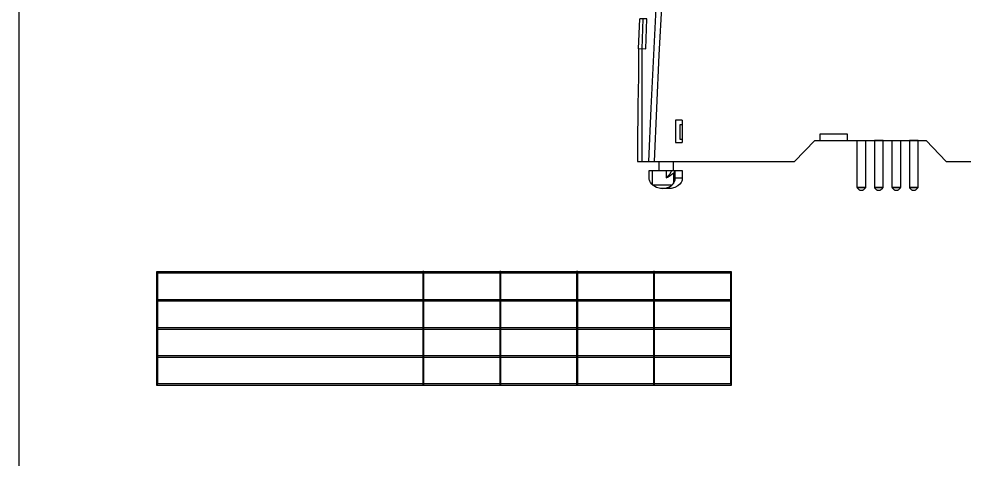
# Model space of a CAD drawing. Header units: metres. Extents: x 0 to 3575, y 0 to 842.
# Drawn here: x 2980 to 3367.3, y 421 to 601.4 of the extents above; entities that cross this region are included whole.
import ezdxf

# ---------------------------------------------------------------- set-up
doc = ezdxf.new("R2010")
doc.units = ezdxf.units.M
doc.layers.add('BORDER', color=2, linetype='Continuous')
doc.layers.add('SCHEMATICS', color=7, linetype='Continuous')

msp = doc.modelspace()

# ---------------------------------------------------------------- linework, layer by layer
at = {"layer": 'BORDER', "color": 2}
msp.add_lwpolyline([(2980, 0), (3575, 0), (3575, 842), (2980, 842), (2980, 0)], dxfattribs=at)
at = {"layer": 'SCHEMATICS', "color": 7}
for p, q in [((3233.88, 589.1), (3234.34, 601.43)), ((3237.33, 601.43), (3234.34, 601.43)), ((3235.29, 589.1), (3235.74, 601.43)), ((3236.88, 589.1), (3237.33, 601.43)), ((3236.88, 589.09), (3233.88, 589.11)), ((3248.95, 559.86), (3248.95, 550.73)), ((3251.69, 559.86), (3248.95, 559.86)), ((3248.95, 559.86), (3248.95, 550.73)), ((3251.69, 559.86), (3248.95, 559.86)), ((3250.78, 558.04), (3250.78, 552.1)), ((3251.69, 558.04), (3250.78, 558.04)), ((3250.78, 558.04), (3250.78, 552.1)), ((3251.69, 558.04), (3250.78, 558.04)), ((3251.69, 559.86), (3251.69, 550.73)), ((3251.69, 559.86), (3251.69, 550.73)), ((3308.33, 554.38), (3319.29, 554.38)), ((3308.33, 551.64), (3308.33, 554.38)), ((3319.29, 554.38), (3319.29, 551.64)), ((3248.95, 550.73), (3251.69, 550.73)), ((3248.95, 550.73), (3251.69, 550.73)), ((3250.78, 552.1), (3251.69, 552.1)), ((3250.78, 552.1), (3251.69, 552.1)), ((3306.05, 551.64), (3297.83, 542.96)), ((3306.05, 551.64), (3319.4, 551.64)), ((3319.29, 551.64), (3351.72, 551.64)), ((3351.73, 551.64), (3359.95, 542.96)), ((3233.42, 542.96), (3297.83, 542.96)), ((3233.42, 542.96), (3233.42, 542.96)), ((3233.42, 542.96), (3233.42, 542.96)), ((3359.95, 542.96), (3394.21, 542.96)), ((3238.29, 535.55), (3238.29, 539.27)), ((3238.29, 539.27), (3245.21, 539.27)), ((3239.45, 539.24), (3239.45, 533.45)), ((3245.21, 539.27), (3245.21, 536.36)), ((3247.41, 539.26), (3251.79, 539.27)), ((3248.67, 538.64), (3248.85, 539.27)), ((3248.88, 535.55), (3248.88, 539.27)), ((3251.79, 539.27), (3251.79, 535.55)), ((3248.16, 538.22), (3248.16, 533.93)), ((3248.91, 536.34), (3251.79, 536.34)), ((3239.48, 533.43), (3247.7, 533.43)), ((3245.11, 531.86), (3244.96, 531.86)), ((3326.99, 532.32), (3323.33, 532.32)), ((3334.11, 532.32), (3330.45, 532.32)), ((3341.32, 532.32), (3337.66, 532.32)), ((3348.44, 532.32), (3344.78, 532.32))]:
    msp.add_line(p, q, dxfattribs=at)
for points in [[(3249.41, 717.45), (3247.44, 695.69), (3245.63, 673.93), (3243.99, 652.16), (3242.5, 630.38), (3241.16, 608.57), (3239.97, 586.73), (3238.91, 564.87), (3237.99, 542.96)], [(3251.69, 716.99), (3249.72, 695.39), (3247.92, 673.74), (3246.27, 652.05), (3244.78, 630.32), (3243.44, 608.54), (3242.25, 586.73), (3241.19, 564.87), (3240.27, 542.96)], [(3233.88, 589.1), (3233.86, 583.42), (3233.81, 577.71), (3233.73, 571.97), (3233.65, 566.2), (3233.56, 560.41), (3233.49, 554.6), (3233.44, 548.79), (3233.42, 542.96)], [(3235.25, 589.1), (3235.25, 583.42), (3235.25, 577.71), (3235.25, 571.97), (3235.25, 566.2), (3235.25, 560.41), (3235.25, 554.6), (3235.25, 548.79), (3235.25, 542.96)], [(3323.36, 532.32), (3326.96, 532.32), (3326.96, 551.5), (3323.36, 551.5), (3323.36, 532.32)], [(3330.49, 532.32), (3334.08, 532.32), (3334.08, 551.55), (3330.49, 551.55), (3330.49, 532.32)], [(3337.7, 532.32), (3341.29, 532.32), (3341.29, 551.5), (3337.7, 551.5), (3337.7, 532.32)], [(3344.82, 532.32), (3348.41, 532.32), (3348.41, 551.55), (3344.82, 551.55), (3344.82, 532.32)], [(3242.13, 539.24), (3248.18, 539.24), (3248.18, 542.91), (3242.13, 542.91), (3242.13, 539.24)], [(3245.16, 536.28), (3245.76, 536.6), (3246.37, 536.97), (3246.96, 537.36), (3247.51, 537.75), (3247.98, 538.09), (3248.34, 538.38), (3248.58, 538.57), (3248.67, 538.64)], [(3246.31, 537.38), (3246.52, 537.65), (3246.72, 537.95), (3246.9, 538.26), (3247.07, 538.57), (3247.21, 538.84), (3247.32, 539.06), (3247.39, 539.21), (3247.41, 539.26)], [(3244.96, 531.86), (3242.87, 531.98), (3241.27, 532.38), (3240.09, 532.97), (3239.27, 533.66), (3238.74, 534.35), (3238.44, 534.95), (3238.31, 535.39), (3238.29, 535.55)], [(3243.62, 531.9), (3245.26, 532.18), (3246.52, 532.65), (3247.45, 533.24), (3248.1, 533.88), (3248.51, 534.51), (3248.75, 535.04), (3248.86, 535.41), (3248.88, 535.55)], [(3251.79, 535.55), (3251.76, 535.39), (3251.63, 534.95), (3251.33, 534.35), (3250.8, 533.66), (3249.98, 532.97), (3248.8, 532.38), (3247.2, 531.98), (3245.11, 531.86)], [(3245.21, 536.36), (3245.25, 536.39), (3245.33, 536.46), (3245.46, 536.57), (3245.62, 536.71), (3245.8, 536.86), (3245.98, 537.04), (3246.16, 537.21), (3246.31, 537.38)], [(3323.33, 532.32), (3323.35, 532.31), (3323.39, 532.26), (3323.46, 532.19), (3323.56, 532.09), (3323.68, 531.97), (3323.82, 531.84), (3323.98, 531.69), (3324.15, 531.53)], [(3324.15, 531.53), (3324.29, 531.41), (3324.42, 531.33), (3324.54, 531.28), (3324.66, 531.25), (3324.78, 531.24), (3324.9, 531.25), (3325.03, 531.25), (3325.17, 531.26)], [(3325.17, 531.26), (3325.31, 531.25), (3325.44, 531.25), (3325.56, 531.24), (3325.67, 531.25), (3325.78, 531.28), (3325.9, 531.33), (3326.03, 531.41), (3326.17, 531.53)], [(3326.17, 531.53), (3326.34, 531.69), (3326.5, 531.84), (3326.64, 531.97), (3326.76, 532.09), (3326.86, 532.19), (3326.93, 532.26), (3326.97, 532.31), (3326.99, 532.32)], [(3330.45, 532.32), (3330.47, 532.31), (3330.51, 532.26), (3330.59, 532.19), (3330.69, 532.09), (3330.81, 531.97), (3330.95, 531.84), (3331.1, 531.69), (3331.27, 531.53)], [(3331.27, 531.53), (3331.42, 531.41), (3331.55, 531.33), (3331.67, 531.28), (3331.78, 531.25), (3331.9, 531.24), (3332.02, 531.25), (3332.15, 531.25), (3332.29, 531.26)], [(3332.29, 531.26), (3332.43, 531.25), (3332.56, 531.25), (3332.68, 531.24), (3332.79, 531.25), (3332.91, 531.28), (3333.02, 531.33), (3333.15, 531.41), (3333.29, 531.53)], [(3333.29, 531.53), (3333.46, 531.69), (3333.62, 531.84), (3333.76, 531.97), (3333.88, 532.09), (3333.98, 532.19), (3334.05, 532.26), (3334.1, 532.31), (3334.11, 532.32)], [(3337.66, 532.32), (3337.68, 532.31), (3337.72, 532.26), (3337.8, 532.19), (3337.89, 532.09), (3338.02, 531.97), (3338.16, 531.84), (3338.31, 531.69), (3338.48, 531.53)], [(3338.48, 531.53), (3338.63, 531.41), (3338.76, 531.33), (3338.88, 531.28), (3338.99, 531.25), (3339.11, 531.24), (3339.23, 531.25), (3339.36, 531.25), (3339.5, 531.26)], [(3339.5, 531.26), (3339.64, 531.25), (3339.77, 531.25), (3339.89, 531.24), (3340, 531.25), (3340.12, 531.28), (3340.23, 531.33), (3340.36, 531.41), (3340.5, 531.53)], [(3340.5, 531.53), (3340.67, 531.69), (3340.83, 531.84), (3340.97, 531.97), (3341.09, 532.09), (3341.19, 532.19), (3341.26, 532.26), (3341.31, 532.31), (3341.32, 532.32)], [(3344.78, 532.32), (3344.8, 532.31), (3344.85, 532.26), (3344.92, 532.19), (3345.02, 532.09), (3345.14, 531.97), (3345.28, 531.84), (3345.44, 531.69), (3345.61, 531.53)], [(3345.61, 531.53), (3345.75, 531.41), (3345.88, 531.33), (3346, 531.28), (3346.11, 531.25), (3346.23, 531.24), (3346.35, 531.25), (3346.48, 531.25), (3346.62, 531.26)], [(3346.62, 531.26), (3346.77, 531.25), (3346.89, 531.25), (3347.01, 531.24), (3347.12, 531.25), (3347.24, 531.28), (3347.35, 531.33), (3347.48, 531.41), (3347.62, 531.53)], [(3347.62, 531.53), (3347.79, 531.69), (3347.95, 531.84), (3348.09, 531.97), (3348.21, 532.09), (3348.31, 532.19), (3348.38, 532.26), (3348.43, 532.31), (3348.44, 532.32)], [(3036.4, 497.3), (3271.96, 497.3), (3271.96, 497.78), (3036.4, 497.78), (3036.4, 497.3)], [(3036.4, 451.82), (3036.88, 451.82), (3036.88, 497.3), (3036.4, 497.3), (3036.4, 451.82)], [(3145.48, 451.34), (3145.96, 451.34), (3145.96, 497.84), (3145.48, 497.84), (3145.48, 451.34)], [(3176.98, 451.34), (3177.46, 451.34), (3177.46, 497.84), (3176.98, 497.84), (3176.98, 451.34)], [(3208.48, 451.34), (3208.96, 451.34), (3208.96, 497.84), (3208.48, 497.84), (3208.48, 451.34)], [(3239.98, 451.34), (3240.46, 451.34), (3240.46, 497.84), (3239.98, 497.84), (3239.98, 451.34)], [(3271.48, 451.82), (3271.96, 451.82), (3271.96, 497.3), (3271.48, 497.3), (3271.48, 451.82)], [(3036.4, 485.84), (3271.96, 485.84), (3271.96, 486.32), (3036.4, 486.32), (3036.4, 485.84)], [(3036.4, 474.32), (3271.96, 474.32), (3271.96, 474.8), (3036.4, 474.8), (3036.4, 474.32)], [(3036.4, 462.8), (3271.96, 462.8), (3271.96, 463.28), (3036.4, 463.28), (3036.4, 462.8)], [(3036.4, 451.34), (3271.96, 451.34), (3271.96, 451.82), (3036.4, 451.82), (3036.4, 451.34)]]:
    msp.add_lwpolyline(points, dxfattribs=at)

doc.saveas('drawing.dxf')
